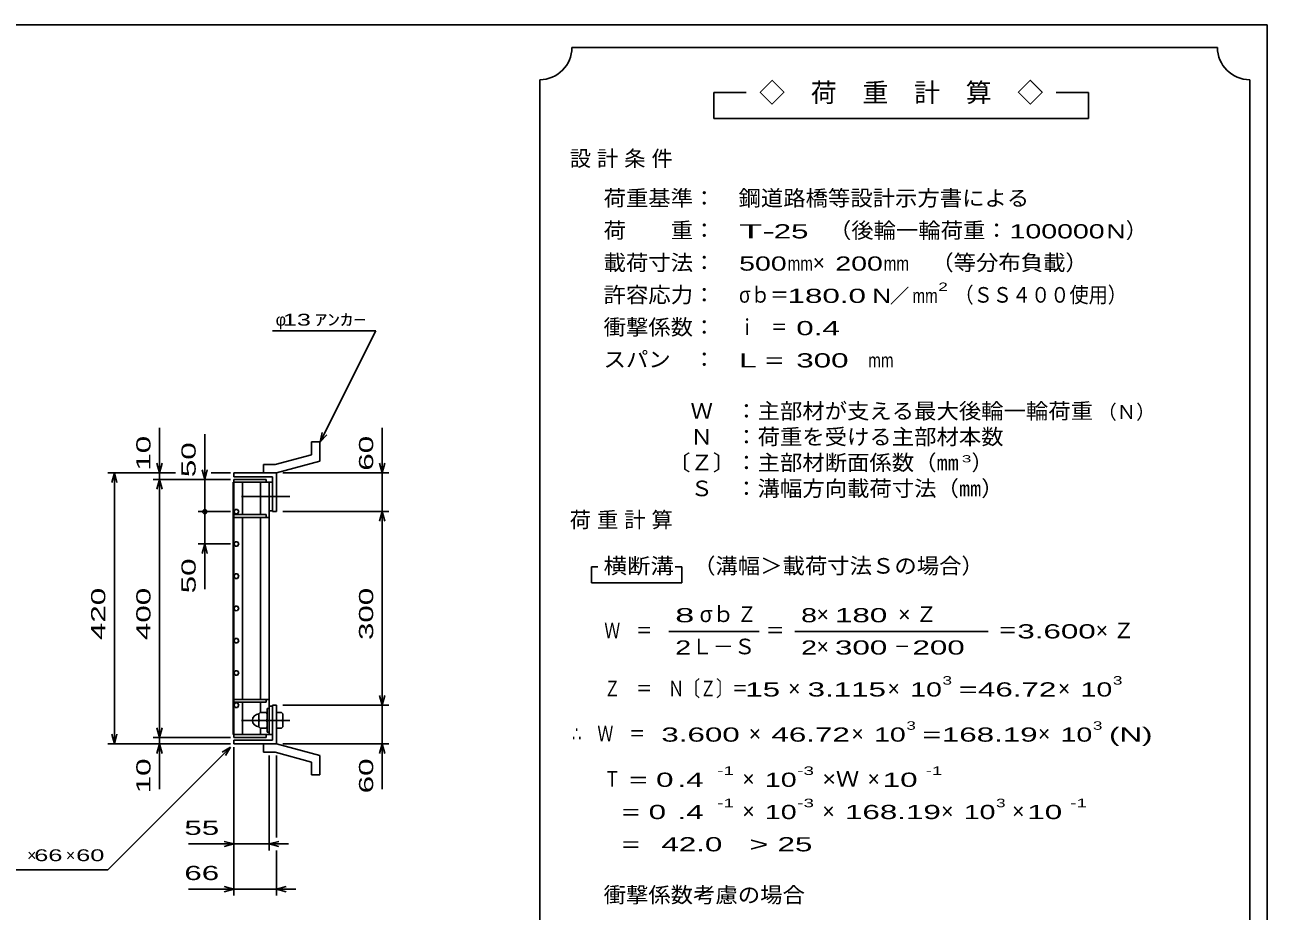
# Model space of a CAD drawing. Units: millimetres, scale not verified. Extents: x -1820 to 1731, y -1282 to 1054.
# Drawn here: x -194 to 1731, y -320 to 1054 of the extents above; entities that cross this region are included whole.
import ezdxf
from ezdxf.enums import TextEntityAlignment as Align

# ---------------------------------------------------------------- set-up
doc = ezdxf.new("R2010")
doc.units = ezdxf.units.MM
doc.header["$LTSCALE"] = 10
doc.linetypes.add('CHAIN', pattern=[18.5, 12, -1.5, 3.5, -1.5])
for name, color, linetype, lineweight in [('0_2', 150, 'Continuous', 25), ('16', 3, 'Continuous', 25), ('19', 6, 'Continuous', 25), ('22', 4, 'Continuous', 25), ('24', 2, 'Continuous', 25)]:
    doc.layers.add(name, color=color, linetype=linetype, lineweight=lineweight)
doc.styles.add('ベクトル', font='')
doc.styles.get('ベクトル').set_extended_font_data('ベクトル')

msp = doc.modelspace()

# ---------------------------------------------------------------- linework, layer by layer
at = {"layer": '0_2'}
for p, q in [((-1729, 1053.5), (1731, 1053.5)), ((1731, 1053.5), (1731, -1146.5))]:
    msp.add_line(p, q, dxfattribs=at)
at = {"layer": '16'}
for p, q in [((180, 349), (130, 349)), ((130, 349), (130, 344.5)), ((180, 344.5), (180, 349)), ((129.3, -46.5), (129.3, 344.5)), ((129.3, 344.5), (130, 344.5)), ((130, 344.5), (180, 344.5)), ((130, -46.5), (130, 344.5)), ((130, 344.5), (185, 344.5)), ((143.5, 294.5), (143.5, 344.5)), ((171.5, 294.5), (171.5, 344.5)), ((185, -46.5), (185, 344.5)), ((185, 344.5), (190, 344.5)), ((190, 344.5), (190, 300.5)), ((131.98, 302.45), (130, 298.97)), ((130, 298.97), (132.02, 295.52)), ((130, 294.5), (130, 290)), ((180, 294.5), (130, 294.5)), ((130, 290), (185, 290)), ((135.98, 302.48), (131.98, 302.45)), ((132.02, 295.52), (136.02, 295.55)), ((138, 299), (135.98, 302.48)), ((136.02, 295.55), (138, 299.03)), ((143.5, 8), (143.5, 290)), ((171.5, 8), (171.5, 290)), ((180, 290), (180, 294.5)), ((190, 300.5), (185, 300.5)), ((131.98, 252.45), (130, 248.97)), ((135.98, 252.48), (131.98, 252.45)), ((138, 249), (135.98, 252.48)), ((130, 248.97), (132.02, 245.52)), ((132.02, 245.52), (136.02, 245.55)), ((136.02, 245.55), (138, 249.03)), ((131.98, 202.45), (130, 198.97)), ((130, 198.97), (132.02, 195.52)), ((135.98, 202.48), (131.98, 202.45)), ((132.02, 195.52), (136.02, 195.55)), ((138, 199), (135.98, 202.48)), ((136.02, 195.55), (138, 199.03)), ((131.98, 152.45), (130, 148.97)), ((130, 148.97), (132.02, 145.52)), ((135.98, 152.48), (131.98, 152.45)), ((132.02, 145.52), (136.02, 145.55)), ((138, 149), (135.98, 152.48)), ((136.02, 145.55), (138, 149.03)), ((131.98, 102.45), (130, 98.97)), ((130, 98.97), (132.02, 95.52)), ((135.98, 102.48), (131.98, 102.45)), ((138, 99), (135.98, 102.48)), ((136.02, 95.55), (138, 99.03)), ((132.02, 95.52), (136.02, 95.55)), ((131.98, 52.45), (130, 48.97)), ((130, 48.97), (132.02, 45.52)), ((135.98, 52.48), (131.98, 52.45)), ((132.02, 45.52), (136.02, 45.55)), ((138, 49), (135.98, 52.48)), ((136.02, 45.55), (138, 49.03)), ((130, 3.5), (130, 8)), ((130, 8), (185, 8)), ((130, 3.5), (180, 3.5)), ((131.98, 2.45), (130, -1.03)), ((135.98, 2.48), (131.98, 2.45)), ((138, -1), (135.98, 2.48)), ((143.5, -46.5), (143.5, 3.5)), ((171.5, -11.5), (171.5, 3.5)), ((180, 3.5), (180, 8)), ((130, -1.03), (132.02, -4.48)), ((132.02, -4.48), (136.02, -4.45)), ((136.02, -4.45), (138, -0.97)), ((171, -12.5), (169, -14.5)), ((169, -34.5), (169, -14.5)), ((171, -12.5), (180, -12.5)), ((182, -14.5), (180, -12.5)), ((182, -43), (182, -6)), ((182, -6), (185, -6)), ((190, -2.5), (185, -2.5)), ((185, -43), (185, -6)), ((190, -46.5), (190, -2.5)), ((171, -24.5), (169, -22.5)), ((171, -24.5), (169, -26.5)), ((169, -34.5), (171, -36.5)), ((171, -24.5), (180, -24.5)), ((171, -36.5), (180, -36.5)), ((171.5, -46.5), (171.5, -37.5)), ((180, -24.5), (182, -22.5)), ((182, -26.5), (180, -24.5)), ((180, -36.5), (182, -34.5)), ((129.3, -46.5), (130, -46.5)), ((130, -46.5), (180, -46.5)), ((130, -51), (130, -46.5)), ((130, -46.5), (185, -46.5)), ((180, -51), (130, -51)), ((180, -46.5), (180, -51)), ((182, -43), (185, -43)), ((185, -46.5), (190, -46.5))]:
    msp.add_line(p, q, dxfattribs=at)
at = {"layer": '16', "linetype": 'CHAIN'}
for p, q in [((142, 322.5), (217, 322.5)), ((142, -24.5), (217, -24.5))]:
    msp.add_line(p, q, dxfattribs=at)
at = {"layer": '16'}
msp.add_arc((169, -24.5), 10, 90, 270, dxfattribs=at)
at = {"layer": '19'}
for p, q in [((250.61, 407.12), (263.61, 407.12)), ((250.61, 387.1), (250.61, 407.12)), ((263.61, 377.12), (263.61, 407.12)), ((250.61, 387.1), (194.28, 372.01)), ((175.99, 372.01), (194.28, 372.01)), ((175.99, 359.01), (175.99, 372.01)), ((196, 359), (263.61, 377.12)), ((130, 353), (130, 359)), ((130, 359), (196, 359)), ((190, 353), (130, 353)), ((176, 359), (196, 359)), ((190, 299), (190, 353)), ((196, 359), (196, 299)), ((196, 299), (190, 299)), ((196, -1), (190, -1)), ((190, -1), (190, -55)), ((196, -61), (196, -1)), ((204, -12.5), (196, -12.5)), ((196, -12.5), (196, -36.5)), ((206, -14.5), (204, -12.5)), ((206, -34.5), (206, -14.5)), ((196, -24.5), (204, -24.5)), ((196, -36.5), (204, -36.5)), ((206, -22.5), (204, -24.5)), ((204, -24.5), (206, -26.5)), ((204, -36.5), (206, -34.5)), ((130, -55), (130, -61)), ((190, -55), (130, -55)), ((130, -61), (196, -61)), ((175.99, -74.01), (175.99, -61.01)), ((175.99, -74.01), (194.28, -74.01)), ((176, -61), (196, -61)), ((250.61, -89.1), (194.28, -74.01)), ((196, -61), (263.61, -79.12)), ((250.61, -109.12), (250.61, -89.1)), ((263.61, -109.12), (263.61, -79.12)), ((250.61, -109.12), (263.61, -109.12))]:
    msp.add_line(p, q, dxfattribs=at)
at = {"layer": '22'}
for p, q in [((190, 579), (350, 579)), ((264, 407), (350, 579)), ((15, 359), (15, 429)), ((360, 359), (360, 429)), ((85, 349), (85, 419)), ((264, 407), (267, 421.6)), ((264, 407), (274, 418)), ((15, 359), (11, 374)), ((15, 359), (19, 374)), ((360, 359), (356, 374)), ((360, 359), (364, 374)), ((-65, 359), (40, 359)), ((-59, 344), (-55, 359)), ((-51, 344), (-55, 359)), ((-55, -61), (-55, 359)), ((5, 359), (40, 359)), ((5, 349), (125, 349)), ((11, 334), (15, 349)), ((15, 349), (15, 359)), ((19, 334), (15, 349)), ((15, -51), (15, 349)), ((125, 349), (75, 349)), ((85, 349), (81, 364)), ((89, 364), (85, 349)), ((85, 349), (85, 299)), ((95, 359), (125, 359)), ((95, 359), (125, 359)), ((206, 359), (370, 359)), ((360, 299), (360, 359)), ((75, 299), (125, 299)), ((85, 249), (85, 299)), ((206, 299), (370, 299)), ((356, 284), (360, 299)), ((364, 284), (360, 299)), ((360, -1), (360, 299)), ((75, 249), (125, 249)), ((81, 234), (85, 249)), ((89, 234), (85, 249)), ((85, 179), (85, 249)), ((360, -1), (356, 14)), ((360, -1), (364, 14)), ((206, -1), (370, -1)), ((360, -61), (360, -1)), ((15, -51), (11, -36)), ((15, -51), (19, -36)), ((-55, -61), (-59, -46)), ((-55, -61), (-51, -46)), ((5, -51), (125, -51)), ((15, -61), (15, -51)), ((-65, -61), (125, -61)), ((-65, -256), (125, -66)), ((5, -61), (125, -61)), ((11, -76), (15, -61)), ((19, -76), (15, -61)), ((15, -131), (15, -61)), ((112, -74), (125, -66)), ((117, -79), (125, -66)), ((130, -226), (130, -66)), ((130, -296), (130, -66)), ((206, -61), (370, -61)), ((356, -76), (360, -61)), ((364, -76), (360, -61)), ((360, -131), (360, -61)), ((185, -226), (185, -79)), ((196, -206), (196, -79)), ((60, -216), (130, -216)), ((130, -216), (115, -212)), ((115, -220), (130, -216)), ((130, -216), (185, -216)), ((185, -216), (200, -212)), ((200, -220), (185, -216)), ((185, -216), (215, -216)), ((196, -296), (196, -226)), ((-265, -256), (-65, -256)), ((60, -286), (130, -286)), ((130, -286), (115, -282)), ((115, -290), (130, -286)), ((130, -286), (196, -286)), ((196, -286), (211, -282)), ((211, -290), (196, -286)), ((196, -286), (226, -286))]:
    msp.add_line(p, q, dxfattribs=at)
msp.add_circle((85, 299), 3, dxfattribs=at)
at = {"layer": '24', "color": 4}
for p, q in [((1654, 1018.5), (654, 1018.5)), ((604, 968.5), (604, -581.5)), ((1704, -581.5), (1704, 968.5)), ((924, 948.5), (874, 948.5)), ((874, 948.5), (874, 908.5)), ((1454, 948.5), (1404, 948.5)), ((1454, 908.5), (1454, 948.5)), ((874, 908.5), (1454, 908.5)), ((694, 213.5), (684, 213.5)), ((684, 213.5), (684, 188.5)), ((824, 213.5), (814, 213.5)), ((824, 188.5), (824, 213.5)), ((684, 188.5), (824, 188.5)), ((804, 113.5), (944, 113.5)), ((999, 113.5), (1299, 113.5))]:
    msp.add_line(p, q, dxfattribs=at)
for centre, start, end in [((604, 1018.5), 270, 0), ((1704, 1018.5), 180, 270)]:
    msp.add_arc(centre, 50, start, end, dxfattribs=at)

# ---------------------------------------------------------------- texts
at = {"layer": '22', "color": 2, "style": 'ベクトル'}
for s, p in [('φ', (195, 596.5)), ('×', (-190, -233.5)), ('×', (-130, -233.5))]:
    msp.add_text(s, height=18.33, dxfattribs=at).set_placement(p, align=Align.MIDDLE_LEFT)
for s, height, width, p in [(' 13 ', 18.33, 1.6, (195, 596.5)), ('ｱﾝｶｰ', 18.33, 1.6, (255, 596.5)), (' 55 ', 21.99, 1.65, (40, -191)), (' 66 ', 18.33, 1.6, (-190, -233.5)), (' 60 ', 18.33, 1.6, (-125, -233.5)), (' 66 ', 21.99, 1.65, (40, -261))]:
    msp.add_text(s, height=height, dxfattribs=dict(at, width=width)).set_placement(p, align=Align.MIDDLE_LEFT)
at = {"layer": '22', "color": 2, "style": 'ベクトル', "width": 1.65}
for s, p in [(' 10 ', (-10, 349)), (' 50 ', (60, 339)), (' 60 ', (335, 349)), (' 50 ', (60, 159)), (' 420 ', (-80, 86.5)), (' 400 ', (-10, 86.5)), (' 300 ', (335, 86.5)), (' 10 ', (-10, -151)), (' 60 ', (335, -151))]:
    msp.add_text(s, height=21.99, rotation=90, dxfattribs=at).set_placement(p, align=Align.MIDDLE_LEFT)
at = {"layer": '24', "style": 'ベクトル'}
for s, height, p in [('◇\u3000荷\u3000重\u3000計\u3000算\u3000◇', 29.33, (944, 948.5)), ('）', 24.19, (1512, 735)), ('×', 24.19, (1027, 685)), ('／', 21.99, (1146.5, 633.5)), ('（Ｎ）', 21.99, (1468, 453.5)), ('）', 24.19, (1273, 375)), ('σｂ', 24.19, (852, 140)), ('×', 24.19, (1033, 140)), ('Ｌ－Ｓ', 24.19, (839, 90)), ('×', 24.19, (1033, 90)), ('×', 24.19, (989, 25)), ('×', 24.19, (1143, 25)), ('×', 24.19, (1407, 25)), ('×', 24.19, (928, -45)), ('×', 24.19, (1087, -45)), ('×', 24.19, (1376, -45)), ('×', 24.19, (918, -115)), ('×', 24.19, (1112, -115)), ('×', 24.19, (918, -165)), ('×', 24.19, (1042, -165)), ('×', 24.19, (1226, -165)), ('×', 24.19, (1336, -165))]:
    msp.add_text(s, height=height, dxfattribs=at).set_placement(p, align=Align.MIDDLE_LEFT)
for s, height, width, p in [('荷重基準：\u3000', 24.19, 1.05, (703, 785)), ('鋼道路橋等設計示方書による', 24.19, 1.05, (912, 785)), ('荷\u3000\u3000重：\u3000', 24.19, 1.05, (703, 735)), ('（後輪一輪荷重：', 24.19, 1.05, (1052, 735)), ('T-', 21.99, 2, (913, 733.5)), (' 25 ', 21.99, 1.65, (953, 733.5)), ('100000', 21.99, 1.5, (1332, 733.5)), ('N', 21.99, 1.4, (1482, 733.5)), ('載荷寸法：\u3000', 24.19, 1.05, (703, 685)), ('500', 21.99, 1.5, (913, 683.5)), ('200', 21.99, 1.5, (1062, 683.5)), ('\u3000（等分布負載）', 24.19, 1.05, (1176, 685)), ('mm', 21.99, 0.8, (988, 683.5)), ('mm', 21.99, 0.8, (1137, 683.5)), ('許容応力：\u3000', 24.19, 1.05, (703, 635)), ('σｂ＝', 24.19, 0.9, (913, 635)), ('180.0', 21.99, 1.65, (988, 633.5)), ('N', 21.99, 1.4, (1119, 633.5)), ('mm', 21.99, 0.8, (1181.5, 633.5)), ('2', 13.2, 1.5, (1221.5, 647.5)), ('（ＳＳ４００使用）', 24.19, 0.9, (1246.5, 635)), ('衝撃係数：\u3000', 24.19, 1.05, (703, 585)), ('ｉ\u3000＝', 24.19, 0.75, (913, 585)), (' 0.4', 21.99, 1.65, (988, 583.5)), ('スパン\u3000：\u3000', 24.19, 1.05, (703, 535)), ('L =', 21.99, 1.65, (913, 533.5)), (' 300 ', 21.99, 1.65, (988, 533.5)), ('mm', 21.99, 0.8, (1113, 533.5)), ('\u3000Ｗ\u3000：主部材が支える最大後輪一輪荷重', 24.19, 1.05, (803, 455)), ('\u3000Ｎ\u3000：荷重を受ける主部材本数', 24.19, 1.05, (803, 415)), ('〔Ｚ〕：主部材断面係数（㎜', 24.19, 1.05, (803, 375)), ('3', 11, 1.8, (1258, 381)), ('\u3000Ｓ\u3000：溝幅方向載荷寸法（㎜）', 24.19, 1.05, (803, 335)), ('\u3000（溝幅＞載荷寸法Ｓの場合）', 24.19, 1.05, (807, 215)), ('横断溝', 24.19, 1.1, (703, 215)), ('8', 21.99, 1.8, (814, 138.5)), ('Ｚ', 24.19, 0.9, (910, 140)), ('8', 21.99, 1.5, (1009, 138.5)), (' 180 ', 21.99, 1.65, (1048, 138.5)), ('Ｗ\u3000＝', 24.19, 0.75, (704, 115)), ('＝', 24.19, 0.9, (954, 115)), ('＝', 24.19, 0.9, (1314, 115)), ('3.600', 21.99, 1.65, (1344, 113.5)), ('2', 21.99, 1.5, (814, 88.5)), ('2', 21.99, 1.5, (1009, 88.5)), (' 300 ', 21.99, 1.65, (1048, 88.5)), (' 200 ', 21.99, 1.65, (1168, 88.5)), ('－', 24.19, 0.75, (1153, 90)), ('Ｚ\u3000＝\u3000Ｎ〔Ｚ〕＝', 24.19, 0.75, (704, 25)), ('3', 13.2, 1.5, (1228, 37.5)), ('3', 13.2, 1.5, (1492, 37.5)), (' 15 ', 21.99, 1.65, (909, 23.5)), ('3.115', 21.99, 1.65, (1019, 23.5)), ('10', 21.99, 1.5, (1178, 23.5)), ('=', 21.99, 1.7, (1253, 23.5)), ('46.72', 21.99, 1.65, (1283, 23.5)), ('10', 21.99, 1.5, (1442, 23.5)), ('∴\u3000Ｗ\u3000＝', 24.19, 0.75, (654, -45)), (' 3.600', 21.99, 1.65, (779, -46.5)), ('46.72', 21.99, 1.65, (963, -46.5)), ('10', 21.99, 1.5, (1122, -46.5)), ('3', 13.2, 1.5, (1172, -32.5)), ('168.19', 21.99, 1.65, (1227, -46.5)), ('10', 21.99, 1.5, (1411, -46.5)), ('3', 13.2, 1.5, (1461, -32.5)), ('(N)', 21.99, 1.65, (1486, -46.5)), ('=', 21.99, 1.7, (1197, -46.5)), ('-1', 13.2, 1.65, (879, -102.5)), ('-3', 13.2, 1.65, (1003, -102.5)), ('-1', 13.2, 1.65, (1202, -102.5)), ('Ｔ', 24.19, 0.75, (704, -115)), (' = 0', 21.99, 1.65, (729, -116.5)), (' .4 ', 21.99, 1.65, (804, -116.5)), ('10', 21.99, 1.5, (953, -116.5)), ('×Ｗ', 24.19, 1.1, (1042, -115)), (' 10 ', 21.99, 1.65, (1122, -116.5)), ('-1', 13.2, 1.65, (879, -152.5)), ('-3', 13.2, 1.65, (1003, -152.5)), ('3', 13.2, 1.5, (1311, -152.5)), ('-1', 13.2, 1.65, (1426, -152.5)), ('  = 0', 21.99, 1.65, (704, -166.5)), (' .4 ', 21.99, 1.65, (804, -166.5)), ('10', 21.99, 1.5, (953, -166.5)), ('168.19', 21.99, 1.65, (1077, -166.5)), ('10', 21.99, 1.5, (1261, -166.5)), (' 10 ', 21.99, 1.65, (1346, -166.5)), (' 42.0', 21.99, 1.65, (779, -216.5)), ('>', 21.99, 1.7, (929, -216.5)), (' 25 ', 21.99, 1.65, (959, -216.5)), ('  =', 21.99, 1.65, (704, -216.5)), ('衝撃係数考慮の場合', 24.19, 1.05, (703, -295))]:
    msp.add_text(s, height=height, dxfattribs=dict(at, width=width)).set_placement(p, align=Align.MIDDLE_LEFT)
at = {"layer": '24', "char_height": 24.19, "attachment_point": 4, "style": 'ベクトル'}
for s, insert in [('\\T1.28;設計条件', (650.5, 845)), ('\\T1.28;荷重計算', (650.5, 285)), ('\\T1.42;×Ｚ', (1159.5, 140)), ('\\T1.42;×Ｚ', (1465.5, 115))]:
    msp.add_mtext(s, dxfattribs=dict(at, insert=insert))

doc.saveas('drawing.dxf')
